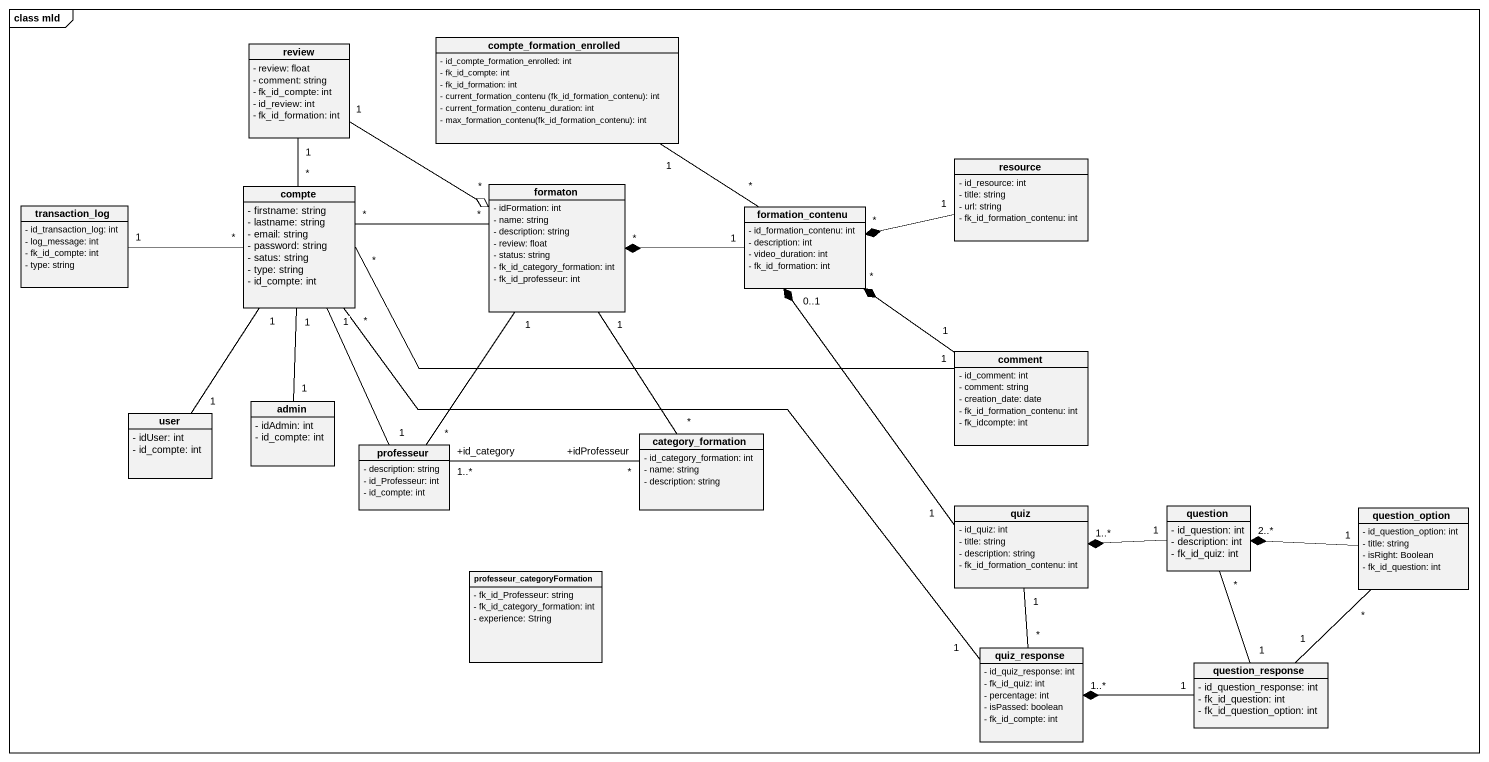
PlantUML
@startuml
mainframe class mld
hide circle
hide empty members
skinparam classAttributeIconSize 0
class compte_formation_enrolled {
  - id_compte_formation_enrolled: int
  - fk_id_compte: int
  - fk_id_formation: int
  {field} - current_formation_contenu (fk_id_formation_contenu): int
  - current_formation_contenu_duration: int
  {field} - max_formation_contenu(fk_id_formation_contenu): int
}
class review {
  - review: float
  - comment: string
  - fk_id_compte: int
  - id_review: int
  - fk_id_formation: int
}
class resource {
  - id_resource: int
  - title: string
  - url: string
  - fk_id_formation_contenu: int
}
class transaction_log {
  - id_transaction_log: int
  - log_message: int
  - fk_id_compte: int
  - type: string
}
class compte {
  - firstname: string
  - lastname: string
  - email: string
  - password: string
  - satus: string
  - type: string
  - id_compte: int
}
class formaton {
  - idFormation: int
  - name: string
  - description: string
  - review: float
  - status: string
  - fk_id_category_formation: int
  - fk_id_professeur: int
}
class formation_contenu {
  - id_formation_contenu: int
  - description: int
  - video_duration: int
  - fk_id_formation: int
}
class comment {
  - id_comment: int
  - comment: string
  - creation_date: date
  - fk_id_formation_contenu: int
  - fk_idcompte: int
}
class user {
  - idUser: int
  - id_compte: int
}
class admin {
  - idAdmin: int
  - id_compte: int
}
class professeur {
  - description: string
  - id_Professeur: int
  - id_compte: int
}
class category_formation {
  - id_category_formation: int
  - name: string
  - description: string
}
class quiz {
  - id_quiz: int
  - title: string
  - description: string
  - fk_id_formation_contenu: int
}
class question {
  - id_question: int
  - description: int
  - fk_id_quiz: int
}
class question_option {
  - id_question_option: int
  - title: string
  - isRight: Boolean
  - fk_id_question: int
}
class professeur_categoryFormation {
  - fk_id_Professeur: string
  - fk_id_category_formation: int
  - experience: String
}
class quiz_response {
  - id_quiz_response: int
  - fk_id_quiz: int
  - percentage: int
  - isPassed: boolean
  - fk_id_compte: int
}
class question_response {
  - id_question_response: int
  - fk_id_question: int
  - fk_id_question_option: int
}
compte_formation_enrolled "1" -- "*" formation_contenu
review "1" --o "*" formaton
resource "1" -left-* "*" formation_contenu
transaction_log "1" -right- "*" compte
compte "*" -up- "1" review
compte "*" -right- "*" formaton
compte "*" -right- "1" comment
compte "*" -- "1" quiz_response
formaton "1" -- "*" category_formation
formation_contenu "1" -left-* "*" formaton
comment "1" -up-* "*" formation_contenu
user "1" -up- "1" compte
admin "1" -up- "1" compte
professeur "1" -up- "1" compte
professeur "*" -up- "1" formaton
professeur "+id_category\n1..*" -right- "+idProfesseur\n*" category_formation
quiz "1" -up-* "0..1" formation_contenu
question "1" -left-* "1..*" quiz
question_option "1" -left-* "2..*" question
quiz_response "*" -up- "1" quiz
question_response "1" -up- "*" question
question_response "1" -up- "*" question_option
question_response "1" -left-* "1..*" quiz_response
@enduml
